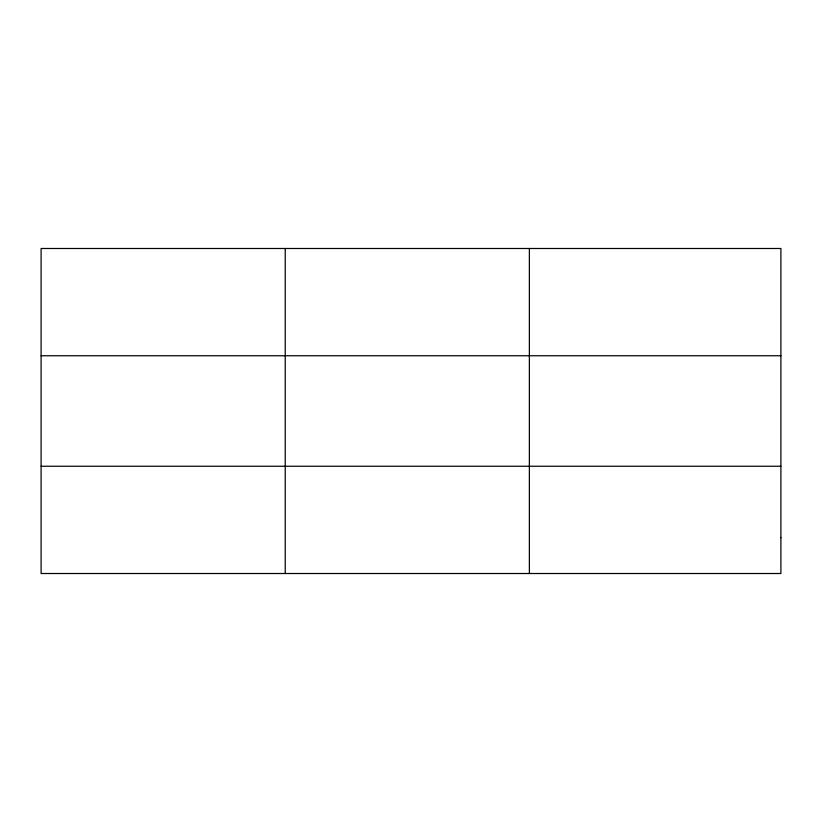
<?xml version="1.0" encoding="UTF-8"?>
<svg xmlns="http://www.w3.org/2000/svg" width="822" height="822" viewBox="0 0 822 822"><rect width="100%" height="100%" fill="white"/><g stroke="black" fill="none" stroke-linecap="round" stroke-linejoin="round"><path stroke-width="1.23" d="M285.234 573.509L285.234 248.491M529.368 573.509L529.368 248.491M41.1 355.751L780.9 355.751M41.1 466.249L780.9 466.249M780.9 537.752L780.9 573.509L41.1 573.509L41.1 248.491L780.9 248.491L780.9 537.752"/></g></svg>
